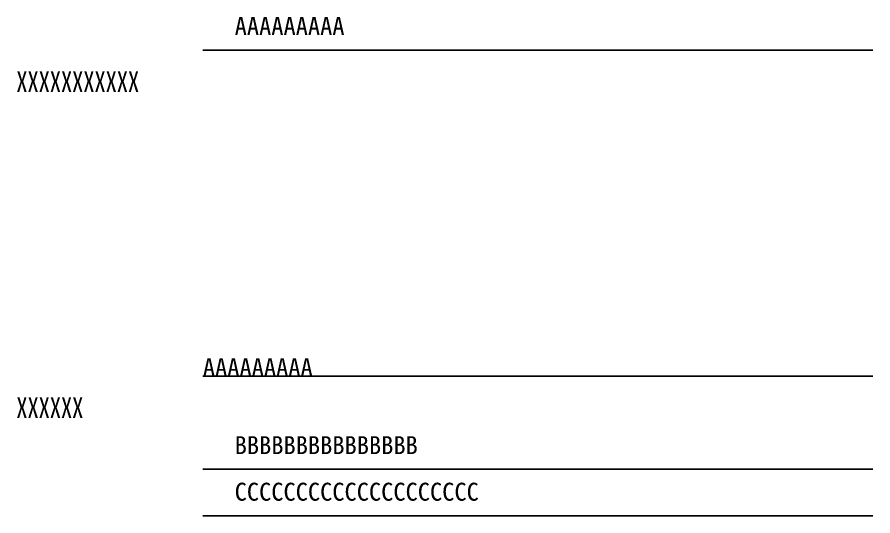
# Model space of a CAD drawing. Extents: x 182356 to 504889, y -345745 to -157964.
# Drawn here: x 468132 to 501512, y -207271 to -187824 of the extents above; entities that cross this region are included whole.
import ezdxf

# ---------------------------------------------------------------- set-up
doc = ezdxf.new("R2010")
doc.units = 0
doc.header["$LTSCALE"] = 100
doc.header["$MEASUREMENT"] = 0
doc.layers.get('0').update_dxf_attribs({"linetype": 'CONTINUOUS'})
doc.styles.add('JNRD_CH', font='')
doc.styles.add('JNRD_E1', font='romans.shx', dxfattribs={"width": 0.8})
doc.styles.get('JNRD_CH').set_extended_font_data('FangSong_GB2312')

msp = doc.modelspace()

# ---------------------------------------------------------------- linework, layer by layer
at = {"color": 6, "lineweight": -2, "ltscale": 0.2}
for p, q in [((475377.7, -189116.8), (501512.1, -189116.8)), ((475377.7, -201824.7), (501512.1, -201824.7)), ((475377.7, -205455.5), (501512.1, -205455.5)), ((475377.7, -207270.9), (501512.1, -207270.9))]:
    msp.add_line(p, q, dxfattribs=at)

# ---------------------------------------------------------------- texts
at = {"color": 6, "lineweight": -2, "ltscale": 0.2, "char_height": 700, "width": 24894.079, "attachment_point": 1, "style": 'JNRD_CH'}
for s, insert in [('AAAAAAAAA', (476618, -187824.4)), ('AAAAAAAAA', (475377.7, -201124.7)), ('BBBBBBBBBBBBBBB', (476618, -204163.1)), ('CCCCCCCCCCCCCCCCCCCC', (476618, -205978.6))]:
    msp.add_mtext(s, dxfattribs=dict(at, insert=insert))
at = {"color": 2, "lineweight": -2, "ltscale": 0.2, "char_height": 800, "width": 24894.079, "attachment_point": 1, "style": 'JNRD_E1'}
for s, insert in [('\\fSimSun|b0|i0|c134|p2;XXXXXXXXXXX', (468101.7, -189942.2)), ('\\fSimSun|b0|i0|c134|p2;XXXXXX', (468101.7, -202650.1))]:
    msp.add_mtext(s, dxfattribs=dict(at, insert=insert))

doc.saveas('drawing.dxf')
